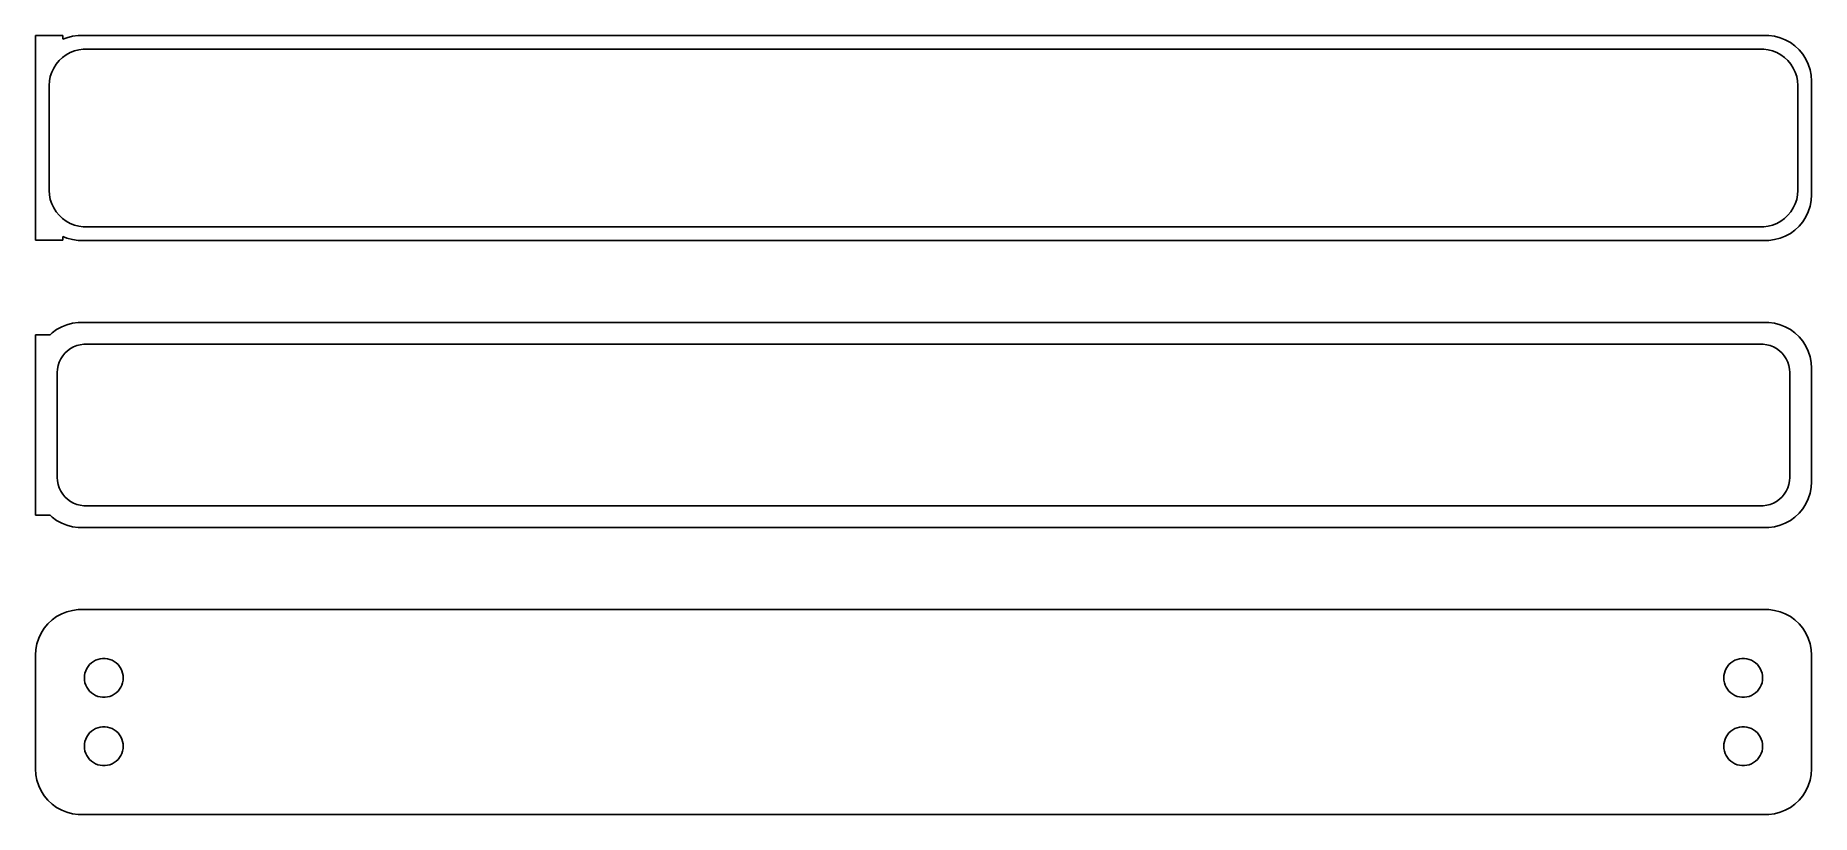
# Model space of a CAD drawing. Header units: metres. Extents: x -98 to 98, y 83 to 169.
import ezdxf

# ---------------------------------------------------------------- set-up
doc = ezdxf.new("R2010")
doc.units = ezdxf.units.M

msp = doc.modelspace()

# ---------------------------------------------------------------- linework, layer by layer
for p, q in [((-94.5, 168.729), (-97.5, 168.729)), ((-97.5, 168.729), (-97.5, 146.271)), ((-94.5, 168.325), (-94.5, 168.729)), ((-94.0451, 168.505), (-94.5, 168.325)), ((-93.4369, 168.661), (-94.0451, 168.505)), ((-92.8139, 168.74), (-93.4369, 168.661)), ((92.8139, 168.74), (-92.8139, 168.74)), ((93.4369, 168.661), (92.8139, 168.74)), ((94.0451, 168.505), (93.4369, 168.661)), ((94.6289, 168.274), (94.0451, 168.505)), ((95.1791, 167.972), (94.6289, 168.274)), ((95.6871, 167.603), (95.1791, 167.972)), ((-95.2361, 165.601), (-94.9159, 165.988)), ((-94.9159, 165.988), (-94.5497, 166.332)), ((-94.5497, 166.332), (-94.1433, 166.627)), ((-94.1433, 166.627), (-93.7031, 166.869)), ((-93.7031, 166.869), (-93.2361, 167.054)), ((-93.2361, 167.054), (-92.7495, 167.179)), ((-92.7495, 167.179), (-92.2512, 167.242)), ((-92.2512, 167.242), (92.2512, 167.242)), ((92.2512, 167.242), (92.7495, 167.179)), ((92.7495, 167.179), (93.2361, 167.054)), ((93.2361, 167.054), (93.7031, 166.869)), ((93.7031, 166.869), (94.1433, 166.627)), ((94.1433, 166.627), (94.5497, 166.332)), ((94.5497, 166.332), (94.9159, 165.988)), ((94.9159, 165.988), (95.2361, 165.601)), ((96.1448, 167.173), (95.6871, 167.603)), ((96.5451, 166.689), (96.1448, 167.173)), ((96.8815, 166.159), (96.5451, 166.689)), ((97.1489, 165.591), (96.8815, 166.159)), ((-95.9685, 163.751), (-95.8743, 164.245)), ((-95.8743, 164.245), (-95.7191, 164.722)), ((-95.7191, 164.722), (-95.5052, 165.177)), ((-95.5052, 165.177), (-95.2361, 165.601)), ((95.2361, 165.601), (95.5052, 165.177)), ((95.5052, 165.177), (95.7191, 164.722)), ((95.7191, 164.722), (95.8743, 164.245)), ((95.8743, 164.245), (95.9685, 163.751)), ((97.3429, 164.993), (97.1489, 165.591)), ((97.4606, 164.377), (97.3429, 164.993)), ((97.5, 163.75), (97.4606, 164.377)), ((-96, 163.25), (-95.9685, 163.751)), ((-96, 151.75), (-96, 163.25)), ((95.9685, 163.751), (96, 163.25)), ((96, 163.25), (96, 151.75)), ((97.5, 151.25), (97.5, 163.75)), ((-95.9685, 151.249), (-96, 151.75)), ((-95.8743, 150.755), (-95.9685, 151.249)), ((-95.7191, 150.278), (-95.8743, 150.755)), ((-95.5052, 149.823), (-95.7191, 150.278)), ((95.7191, 150.278), (95.5052, 149.823)), ((95.8743, 150.755), (95.7191, 150.278)), ((95.9685, 151.249), (95.8743, 150.755)), ((96, 151.75), (95.9685, 151.249)), ((97.3429, 150.007), (97.4606, 150.623)), ((97.4606, 150.623), (97.5, 151.25)), ((-95.2361, 149.399), (-95.5052, 149.823)), ((-94.9159, 149.012), (-95.2361, 149.399)), ((-94.5497, 148.668), (-94.9159, 149.012)), ((-94.1433, 148.373), (-94.5497, 148.668)), ((-93.7031, 148.131), (-94.1433, 148.373)), ((94.1433, 148.373), (93.7031, 148.131)), ((94.5497, 148.668), (94.1433, 148.373)), ((94.9159, 149.012), (94.5497, 148.668)), ((95.2361, 149.399), (94.9159, 149.012)), ((95.5052, 149.823), (95.2361, 149.399)), ((96.1448, 147.827), (96.5451, 148.311)), ((96.5451, 148.311), (96.8815, 148.841)), ((96.8815, 148.841), (97.1489, 149.409)), ((97.1489, 149.409), (97.3429, 150.007)), ((-97.5, 146.271), (-94.5, 146.271)), ((-94.5, 146.271), (-94.5, 146.675)), ((-94.5, 146.675), (-94.0451, 146.495)), ((-94.0451, 146.495), (-93.4369, 146.339)), ((-93.2361, 147.946), (-93.7031, 148.131)), ((-93.4369, 146.339), (-92.8139, 146.26)), ((-92.7495, 147.821), (-93.2361, 147.946)), ((-92.8139, 146.26), (92.8139, 146.26)), ((-92.2512, 147.758), (-92.7495, 147.821)), ((92.2512, 147.758), (-92.2512, 147.758)), ((92.7495, 147.821), (92.2512, 147.758)), ((93.2361, 147.946), (92.7495, 147.821)), ((92.8139, 146.26), (93.4369, 146.339)), ((93.7031, 148.131), (93.2361, 147.946)), ((93.4369, 146.339), (94.0451, 146.495)), ((94.0451, 146.495), (94.6289, 146.726)), ((94.6289, 146.726), (95.1791, 147.028)), ((95.1791, 147.028), (95.6871, 147.397)), ((95.6871, 147.397), (96.1448, 147.827)), ((-94.6289, 136.774), (-95.1791, 136.472)), ((-94.0451, 137.005), (-94.6289, 136.774)), ((-93.4369, 137.161), (-94.0451, 137.005)), ((-92.8139, 137.24), (-93.4369, 137.161)), ((92.8139, 137.24), (-92.8139, 137.24)), ((93.4369, 137.161), (92.8139, 137.24)), ((94.0451, 137.005), (93.4369, 137.161)), ((94.6289, 136.774), (94.0451, 137.005)), ((95.1791, 136.472), (94.6289, 136.774)), ((-95.9, 135.903), (-97.5, 135.903)), ((-97.5, 135.903), (-97.5, 116.097)), ((-95.6871, 136.103), (-95.9, 135.903)), ((-95.1791, 136.472), (-95.6871, 136.103)), ((-93.668, 134.378), (-93.3254, 134.567)), ((-93.3254, 134.567), (-92.9619, 134.711)), ((-92.9619, 134.711), (-92.5833, 134.808)), ((-92.5833, 134.808), (-92.1955, 134.857)), ((-92.1955, 134.857), (92.1955, 134.857)), ((92.1955, 134.857), (92.5833, 134.808)), ((92.5833, 134.808), (92.9619, 134.711)), ((92.9619, 134.711), (93.3254, 134.567)), ((93.3254, 134.567), (93.668, 134.378)), ((95.6871, 136.103), (95.1791, 136.472)), ((96.1448, 135.673), (95.6871, 136.103)), ((96.5451, 135.189), (96.1448, 135.673)), ((96.8815, 134.659), (96.5451, 135.189)), ((97.1489, 134.091), (96.8815, 134.659)), ((-95.0151, 132.524), (-94.8943, 132.896)), ((-94.8943, 132.896), (-94.7279, 133.25)), ((-94.7279, 133.25), (-94.5184, 133.58)), ((-94.5184, 133.58), (-94.2692, 133.881)), ((-94.2692, 133.881), (-93.9843, 134.149)), ((-93.9843, 134.149), (-93.668, 134.378)), ((93.668, 134.378), (93.9843, 134.149)), ((93.9843, 134.149), (94.2692, 133.881)), ((94.2692, 133.881), (94.5184, 133.58)), ((94.5184, 133.58), (94.7279, 133.25)), ((94.7279, 133.25), (94.8943, 132.896)), ((94.8943, 132.896), (95.0151, 132.524)), ((97.3429, 133.493), (97.1489, 134.091)), ((97.4606, 132.877), (97.3429, 133.493)), ((97.5, 132.25), (97.4606, 132.877)), ((-95.1129, 131.75), (-95.0884, 132.14)), ((-95.1129, 120.25), (-95.1129, 131.75)), ((-95.0884, 132.14), (-95.0151, 132.524)), ((95.0151, 132.524), (95.0884, 132.14)), ((95.0884, 132.14), (95.1129, 131.75)), ((95.1129, 131.75), (95.1129, 120.25)), ((97.5, 119.75), (97.5, 132.25)), ((-95.0884, 119.86), (-95.1129, 120.25)), ((-95.0151, 119.476), (-95.0884, 119.86)), ((-94.8943, 119.104), (-95.0151, 119.476)), ((-94.7279, 118.75), (-94.8943, 119.104)), ((94.8943, 119.104), (94.7279, 118.75)), ((95.0151, 119.476), (94.8943, 119.104)), ((95.0884, 119.86), (95.0151, 119.476)), ((95.1129, 120.25), (95.0884, 119.86)), ((97.3429, 118.507), (97.4606, 119.123)), ((97.4606, 119.123), (97.5, 119.75)), ((-94.5184, 118.42), (-94.7279, 118.75)), ((-94.2692, 118.119), (-94.5184, 118.42)), ((-93.9843, 117.851), (-94.2692, 118.119)), ((-93.668, 117.622), (-93.9843, 117.851)), ((-93.3254, 117.433), (-93.668, 117.622)), ((-92.9619, 117.289), (-93.3254, 117.433)), ((-92.5833, 117.192), (-92.9619, 117.289)), ((-92.1955, 117.143), (-92.5833, 117.192)), ((92.1955, 117.143), (-92.1955, 117.143)), ((92.5833, 117.192), (92.1955, 117.143)), ((92.9619, 117.289), (92.5833, 117.192)), ((93.3254, 117.433), (92.9619, 117.289)), ((93.668, 117.622), (93.3254, 117.433)), ((93.9843, 117.851), (93.668, 117.622)), ((94.2692, 118.119), (93.9843, 117.851)), ((94.5184, 118.42), (94.2692, 118.119)), ((94.7279, 118.75), (94.5184, 118.42)), ((96.5451, 116.811), (96.8815, 117.341)), ((96.8815, 117.341), (97.1489, 117.909)), ((97.1489, 117.909), (97.3429, 118.507)), ((-97.5, 116.097), (-95.9, 116.097)), ((-95.9, 116.097), (-95.6871, 115.897)), ((-95.6871, 115.897), (-95.1791, 115.528)), ((-95.1791, 115.528), (-94.6289, 115.226)), ((-94.6289, 115.226), (-94.0451, 114.995)), ((94.0451, 114.995), (94.6289, 115.226)), ((94.6289, 115.226), (95.1791, 115.528)), ((95.1791, 115.528), (95.6871, 115.897)), ((95.6871, 115.897), (96.1448, 116.327)), ((96.1448, 116.327), (96.5451, 116.811)), ((-94.0451, 114.995), (-93.4369, 114.839)), ((-93.4369, 114.839), (-92.8139, 114.76)), ((-92.8139, 114.76), (92.8139, 114.76)), ((92.8139, 114.76), (93.4369, 114.839)), ((93.4369, 114.839), (94.0451, 114.995)), ((-94.0451, 105.505), (-94.6289, 105.274)), ((-93.4369, 105.661), (-94.0451, 105.505)), ((-92.8139, 105.74), (-93.4369, 105.661)), ((92.8139, 105.74), (-92.8139, 105.74)), ((93.4369, 105.661), (92.8139, 105.74)), ((94.0451, 105.505), (93.4369, 105.661)), ((94.6289, 105.274), (94.0451, 105.505)), ((-96.5451, 103.689), (-96.8815, 103.159)), ((-96.1448, 104.173), (-96.5451, 103.689)), ((-95.6871, 104.603), (-96.1448, 104.173)), ((-95.1791, 104.972), (-95.6871, 104.603)), ((-94.6289, 105.274), (-95.1791, 104.972)), ((95.1791, 104.972), (94.6289, 105.274)), ((95.6871, 104.603), (95.1791, 104.972)), ((96.1448, 104.173), (95.6871, 104.603)), ((96.5451, 103.689), (96.1448, 104.173)), ((96.8815, 103.159), (96.5451, 103.689)), ((-97.3429, 101.993), (-97.4606, 101.377)), ((-97.1489, 102.591), (-97.3429, 101.993)), ((-96.8815, 103.159), (-97.1489, 102.591)), ((97.1489, 102.591), (96.8815, 103.159)), ((97.3429, 101.993), (97.1489, 102.591)), ((97.4606, 101.377), (97.3429, 101.993)), ((-97.4606, 101.377), (-97.5, 100.75)), ((-97.5, 100.75), (-97.5, 88.25)), ((-91.8712, 99.2787), (-91.7275, 99.5051)), ((-91.7275, 99.5051), (-91.5566, 99.7117)), ((-91.5566, 99.7117), (-91.3611, 99.8953)), ((-91.3611, 99.8953), (-91.1441, 100.053)), ((-91.1441, 100.053), (-90.9092, 100.182)), ((-90.9092, 100.182), (-90.6598, 100.281)), ((-90.6598, 100.281), (-90.4001, 100.347)), ((-90.4001, 100.347), (-90.1341, 100.381)), ((-90.1341, 100.381), (-89.8659, 100.381)), ((-89.8659, 100.381), (-89.5999, 100.347)), ((-89.5999, 100.347), (-89.3401, 100.281)), ((-89.3401, 100.281), (-89.0908, 100.182)), ((-89.0908, 100.182), (-88.8559, 100.053)), ((-88.8559, 100.053), (-88.6389, 99.8953)), ((-88.6389, 99.8953), (-88.4434, 99.7117)), ((-88.4434, 99.7117), (-88.2725, 99.5051)), ((-88.2725, 99.5051), (-88.1288, 99.2787)), ((88.1288, 99.2787), (88.2725, 99.5051)), ((88.2725, 99.5051), (88.4434, 99.7117)), ((88.4434, 99.7117), (88.6389, 99.8953)), ((88.6389, 99.8953), (88.8559, 100.053)), ((88.8559, 100.053), (89.0908, 100.182)), ((89.0908, 100.182), (89.3401, 100.281)), ((89.3401, 100.281), (89.5999, 100.347)), ((89.5999, 100.347), (89.8659, 100.381)), ((89.8659, 100.381), (90.1341, 100.381)), ((90.1341, 100.381), (90.4001, 100.347)), ((90.4001, 100.347), (90.6598, 100.281)), ((90.6598, 100.281), (90.9092, 100.182)), ((90.9092, 100.182), (91.1441, 100.053)), ((91.1441, 100.053), (91.3611, 99.8953)), ((91.3611, 99.8953), (91.5566, 99.7117)), ((91.5566, 99.7117), (91.7275, 99.5051)), ((91.7275, 99.5051), (91.8712, 99.2787)), ((97.5, 100.75), (97.4606, 101.377)), ((97.5, 88.25), (97.5, 100.75)), ((-92.1353, 98.25), (-92.1185, 98.5176)), ((-92.1185, 97.9824), (-92.1353, 98.25)), ((-92.1185, 98.5176), (-92.0682, 98.781)), ((-92.0682, 97.719), (-92.1185, 97.9824)), ((-92.0682, 98.781), (-91.9853, 99.036)), ((-91.9853, 97.4639), (-92.0682, 97.719)), ((-91.9853, 99.036), (-91.8712, 99.2787)), ((-88.1288, 99.2787), (-88.0146, 99.036)), ((-88.0146, 99.036), (-87.9318, 98.781)), ((-87.9318, 97.719), (-88.0146, 97.4639)), ((-87.9318, 98.781), (-87.8815, 98.5176)), ((-87.8815, 97.9824), (-87.9318, 97.719)), ((-87.8815, 98.5176), (-87.8647, 98.25)), ((-87.8647, 98.25), (-87.8815, 97.9824)), ((87.8647, 98.25), (87.8815, 98.5176)), ((87.8815, 97.9824), (87.8647, 98.25)), ((87.8815, 98.5176), (87.9318, 98.781)), ((87.9318, 97.719), (87.8815, 97.9824)), ((87.9318, 98.781), (88.0146, 99.036)), ((88.0146, 97.4639), (87.9318, 97.719)), ((88.0146, 99.036), (88.1288, 99.2787)), ((91.8712, 99.2787), (91.9853, 99.036)), ((91.9853, 99.036), (92.0682, 98.781)), ((92.0682, 97.719), (91.9853, 97.4639)), ((92.0682, 98.781), (92.1185, 98.5176)), ((92.1185, 97.9824), (92.0682, 97.719)), ((92.1185, 98.5176), (92.1353, 98.25)), ((92.1353, 98.25), (92.1185, 97.9824)), ((-91.8712, 97.2213), (-91.9853, 97.4639)), ((-91.7275, 96.9949), (-91.8712, 97.2213)), ((-91.5566, 96.7883), (-91.7275, 96.9949)), ((-91.3611, 96.6047), (-91.5566, 96.7883)), ((-91.1441, 96.4471), (-91.3611, 96.6047)), ((-90.9092, 96.3179), (-91.1441, 96.4471)), ((-90.6598, 96.2192), (-90.9092, 96.3179)), ((-90.4001, 96.1525), (-90.6598, 96.2192)), ((-90.1341, 96.1189), (-90.4001, 96.1525)), ((-89.8659, 96.1189), (-90.1341, 96.1189)), ((-89.5999, 96.1525), (-89.8659, 96.1189)), ((-89.3401, 96.2192), (-89.5999, 96.1525)), ((-89.0908, 96.3179), (-89.3401, 96.2192)), ((-88.8559, 96.4471), (-89.0908, 96.3179)), ((-88.6389, 96.6047), (-88.8559, 96.4471)), ((-88.4434, 96.7883), (-88.6389, 96.6047)), ((-88.2725, 96.9949), (-88.4434, 96.7883)), ((-88.1288, 97.2213), (-88.2725, 96.9949)), ((-88.0146, 97.4639), (-88.1288, 97.2213)), ((88.1288, 97.2213), (88.0146, 97.4639)), ((88.2725, 96.9949), (88.1288, 97.2213)), ((88.4434, 96.7883), (88.2725, 96.9949)), ((88.6389, 96.6047), (88.4434, 96.7883)), ((88.8559, 96.4471), (88.6389, 96.6047)), ((89.0908, 96.3179), (88.8559, 96.4471)), ((89.3401, 96.2192), (89.0908, 96.3179)), ((89.5999, 96.1525), (89.3401, 96.2192)), ((89.8659, 96.1189), (89.5999, 96.1525)), ((90.1341, 96.1189), (89.8659, 96.1189)), ((90.4001, 96.1525), (90.1341, 96.1189)), ((90.6598, 96.2192), (90.4001, 96.1525)), ((90.9092, 96.3179), (90.6598, 96.2192)), ((91.1441, 96.4471), (90.9092, 96.3179)), ((91.3611, 96.6047), (91.1441, 96.4471)), ((91.5566, 96.7883), (91.3611, 96.6047)), ((91.7275, 96.9949), (91.5566, 96.7883)), ((91.8712, 97.2213), (91.7275, 96.9949)), ((91.9853, 97.4639), (91.8712, 97.2213)), ((-91.9853, 91.5361), (-91.8712, 91.7787)), ((-91.8712, 91.7787), (-91.7275, 92.0051)), ((-91.7275, 92.0051), (-91.5566, 92.2117)), ((-91.5566, 92.2117), (-91.3611, 92.3953)), ((-91.3611, 92.3953), (-91.1441, 92.5529)), ((-91.1441, 92.5529), (-90.9092, 92.6821)), ((-90.9092, 92.6821), (-90.6598, 92.7808)), ((-90.6598, 92.7808), (-90.4001, 92.8475)), ((-90.4001, 92.8475), (-90.1341, 92.8811)), ((-90.1341, 92.8811), (-89.8659, 92.8811)), ((-89.8659, 92.8811), (-89.5999, 92.8475)), ((-89.5999, 92.8475), (-89.3401, 92.7808)), ((-89.3401, 92.7808), (-89.0908, 92.6821)), ((-89.0908, 92.6821), (-88.8559, 92.5529)), ((-88.8559, 92.5529), (-88.6389, 92.3953)), ((-88.6389, 92.3953), (-88.4434, 92.2117)), ((-88.4434, 92.2117), (-88.2725, 92.0051)), ((-88.2725, 92.0051), (-88.1288, 91.7787)), ((-88.1288, 91.7787), (-88.0146, 91.5361)), ((88.0146, 91.5361), (88.1288, 91.7787)), ((88.1288, 91.7787), (88.2725, 92.0051)), ((88.2725, 92.0051), (88.4434, 92.2117)), ((88.4434, 92.2117), (88.6389, 92.3953)), ((88.6389, 92.3953), (88.8559, 92.5529)), ((88.8559, 92.5529), (89.0908, 92.6821)), ((89.0908, 92.6821), (89.3401, 92.7808)), ((89.3401, 92.7808), (89.5999, 92.8475)), ((89.5999, 92.8475), (89.8659, 92.8811)), ((89.8659, 92.8811), (90.1341, 92.8811)), ((90.1341, 92.8811), (90.4001, 92.8475)), ((90.4001, 92.8475), (90.6598, 92.7808)), ((90.6598, 92.7808), (90.9092, 92.6821)), ((90.9092, 92.6821), (91.1441, 92.5529)), ((91.1441, 92.5529), (91.3611, 92.3953)), ((91.3611, 92.3953), (91.5566, 92.2117)), ((91.5566, 92.2117), (91.7275, 92.0051)), ((91.7275, 92.0051), (91.8712, 91.7787)), ((91.8712, 91.7787), (91.9853, 91.5361)), ((-92.1353, 90.75), (-92.1185, 91.0176)), ((-92.1185, 90.4824), (-92.1353, 90.75)), ((-92.1185, 91.0176), (-92.0682, 91.281)), ((-92.0682, 90.219), (-92.1185, 90.4824)), ((-92.0682, 91.281), (-91.9853, 91.5361)), ((-91.9853, 89.964), (-92.0682, 90.219)), ((-91.8712, 89.7213), (-91.9853, 89.964)), ((-91.7275, 89.4949), (-91.8712, 89.7213)), ((-88.1288, 89.7213), (-88.2725, 89.4949)), ((-88.0146, 89.964), (-88.1288, 89.7213)), ((-88.0146, 91.5361), (-87.9318, 91.281)), ((-87.9318, 90.219), (-88.0146, 89.964)), ((-87.9318, 91.281), (-87.8815, 91.0176)), ((-87.8815, 90.4824), (-87.9318, 90.219)), ((-87.8815, 91.0176), (-87.8647, 90.75)), ((-87.8647, 90.75), (-87.8815, 90.4824)), ((87.8647, 90.75), (87.8815, 91.0176)), ((87.8815, 90.4824), (87.8647, 90.75)), ((87.8815, 91.0176), (87.9318, 91.281)), ((87.9318, 90.219), (87.8815, 90.4824)), ((87.9318, 91.281), (88.0146, 91.5361)), ((88.0146, 89.964), (87.9318, 90.219)), ((88.1288, 89.7213), (88.0146, 89.964)), ((88.2725, 89.4949), (88.1288, 89.7213)), ((91.8712, 89.7213), (91.7275, 89.4949)), ((91.9853, 89.964), (91.8712, 89.7213)), ((91.9853, 91.5361), (92.0682, 91.281)), ((92.0682, 90.219), (91.9853, 89.964)), ((92.0682, 91.281), (92.1185, 91.0176)), ((92.1185, 90.4824), (92.0682, 90.219)), ((92.1185, 91.0176), (92.1353, 90.75)), ((92.1353, 90.75), (92.1185, 90.4824)), ((-97.5, 88.25), (-97.4606, 87.6233)), ((-91.5566, 89.2883), (-91.7275, 89.4949)), ((-91.3611, 89.1047), (-91.5566, 89.2883)), ((-91.1441, 88.9471), (-91.3611, 89.1047)), ((-90.9092, 88.8179), (-91.1441, 88.9471)), ((-90.6598, 88.7192), (-90.9092, 88.8179)), ((-90.4001, 88.6525), (-90.6598, 88.7192)), ((-90.1341, 88.6189), (-90.4001, 88.6525)), ((-89.8659, 88.6189), (-90.1341, 88.6189)), ((-89.5999, 88.6525), (-89.8659, 88.6189)), ((-89.3401, 88.7192), (-89.5999, 88.6525)), ((-89.0908, 88.8179), (-89.3401, 88.7192)), ((-88.8559, 88.9471), (-89.0908, 88.8179)), ((-88.6389, 89.1047), (-88.8559, 88.9471)), ((-88.4434, 89.2883), (-88.6389, 89.1047)), ((-88.2725, 89.4949), (-88.4434, 89.2883)), ((88.4434, 89.2883), (88.2725, 89.4949)), ((88.6389, 89.1047), (88.4434, 89.2883)), ((88.8559, 88.9471), (88.6389, 89.1047)), ((89.0908, 88.8179), (88.8559, 88.9471)), ((89.3401, 88.7192), (89.0908, 88.8179)), ((89.5999, 88.6525), (89.3401, 88.7192)), ((89.8659, 88.6189), (89.5999, 88.6525)), ((90.1341, 88.6189), (89.8659, 88.6189)), ((90.4001, 88.6525), (90.1341, 88.6189)), ((90.6598, 88.7192), (90.4001, 88.6525)), ((90.9092, 88.8179), (90.6598, 88.7192)), ((91.1441, 88.9471), (90.9092, 88.8179)), ((91.3611, 89.1047), (91.1441, 88.9471)), ((91.5566, 89.2883), (91.3611, 89.1047)), ((91.7275, 89.4949), (91.5566, 89.2883)), ((97.4606, 87.6233), (97.5, 88.25)), ((-97.4606, 87.6233), (-97.3429, 87.0066)), ((-97.3429, 87.0066), (-97.1489, 86.4094)), ((-97.1489, 86.4094), (-96.8815, 85.8412)), ((-96.8815, 85.8412), (-96.5451, 85.3111)), ((96.5451, 85.3111), (96.8815, 85.8412)), ((96.8815, 85.8412), (97.1489, 86.4094)), ((97.1489, 86.4094), (97.3429, 87.0066)), ((97.3429, 87.0066), (97.4606, 87.6233)), ((-96.5451, 85.3111), (-96.1448, 84.8273)), ((-96.1448, 84.8273), (-95.6871, 84.3974)), ((-95.6871, 84.3974), (-95.1791, 84.0284)), ((-95.1791, 84.0284), (-94.6289, 83.7259)), ((94.6289, 83.7259), (95.1791, 84.0284)), ((95.1791, 84.0284), (95.6871, 84.3974)), ((95.6871, 84.3974), (96.1448, 84.8273)), ((96.1448, 84.8273), (96.5451, 85.3111)), ((-94.6289, 83.7259), (-94.0451, 83.4947)), ((-94.0451, 83.4947), (-93.4369, 83.3386)), ((-93.4369, 83.3386), (-92.8139, 83.2599)), ((-92.8139, 83.2599), (92.8139, 83.2599)), ((92.8139, 83.2599), (93.4369, 83.3386)), ((93.4369, 83.3386), (94.0451, 83.4947)), ((94.0451, 83.4947), (94.6289, 83.7259))]:
    msp.add_line(p, q)

doc.saveas('drawing.dxf')
